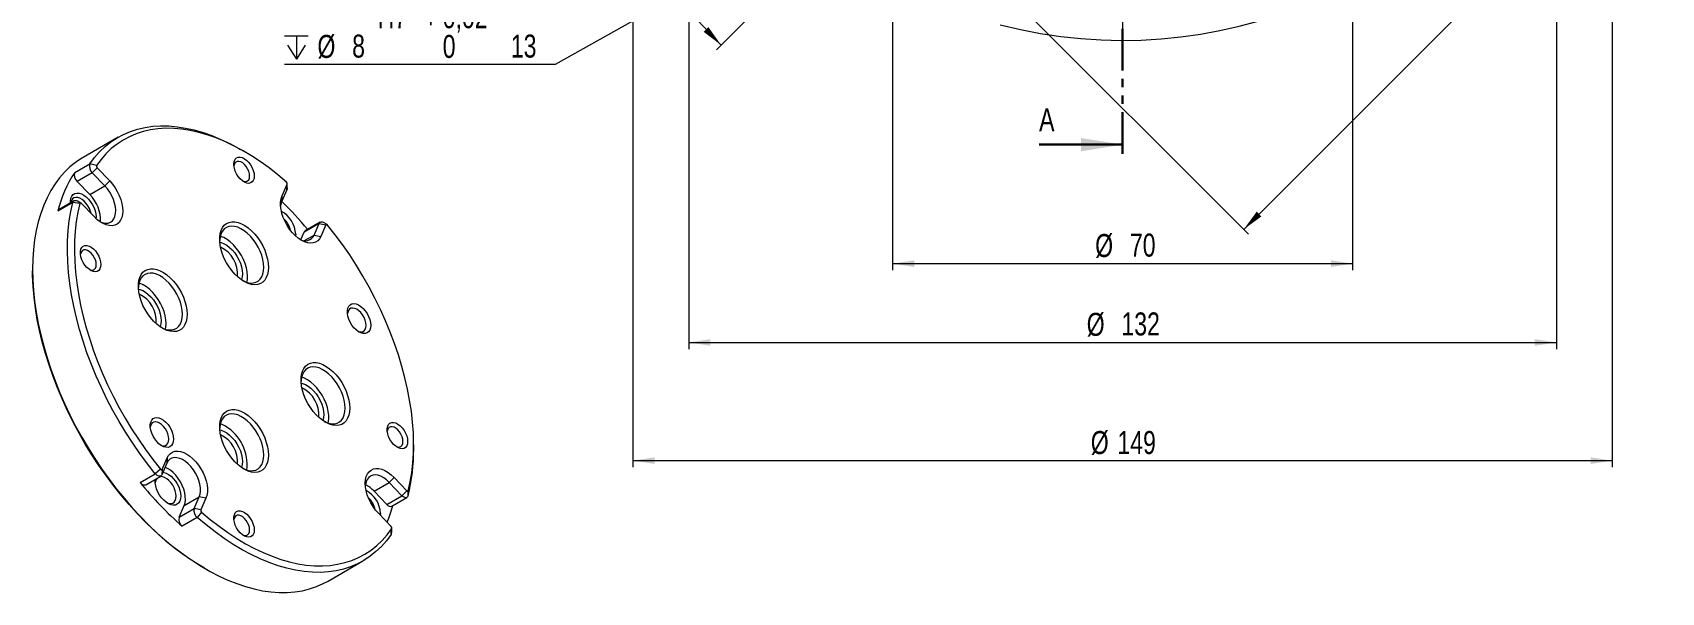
# Model space of a CAD drawing. Header units: millimetres. Extents: x 25 to 415, y 5 to 278.
# Drawn here: x 25.3 to 273.1, y 23 to 108.3 of the extents above; entities that cross this region are included whole.
import ezdxf

# ---------------------------------------------------------------- set-up
doc = ezdxf.new("R2010")
doc.units = ezdxf.units.MM
doc.linetypes.add('PHANTOM', pattern=[12.7, 6.35, -1.27, 1.27, -1.27, 1.27, -1.27])
doc.styles.add('SLDTEXTSTYLE0', font='TXT', dxfattribs={"width": 0.75})
doc.dimstyles.new('SLDDIMSTYLE0', dxfattribs={"dimtxt": 3.5, "dimasz": 3.302, "dimexe": 0, "dimexo": 0.0625, "dimgap": 0.875, "dimtad": 1, "dimrnd": 1e-09, "dimzin": 12, "dimdsep": 46, "dimtxsty": 'SLDTEXTSTYLE0', "dimsah": 1, "dimcen": 0.09, "dimadec": 0, "dimazin": 3, "dimtfac": 1, "dimtofl": 0, "dimtmove": 0, "dimatfit": 3, "dimfxl": 1, "dimfrac": 2, "dimtolj": 1, "dimtzin": 12, "dimarcsym": 0})
doc.dimstyles.new('SLDDIMSTYLE1', dxfattribs={"dimtxt": 3.5, "dimasz": 3.302, "dimexe": 0, "dimexo": 0.0625, "dimgap": 0.875, "dimtad": 1, "dimdec": 4, "dimzin": 12, "dimdsep": 46, "dimtxsty": 'SLDTEXTSTYLE0', "dimsah": 1, "dimcen": 0.09, "dimazin": 3, "dimtfac": 1, "dimtofl": 0, "dimtmove": 0, "dimatfit": 3, "dimfxl": 1, "dimfrac": 2, "dimtolj": 1, "dimtzin": 12, "dimarcsym": 0})
doc.dimstyles.new('SLDDIMSTYLE3', dxfattribs={"dimtxt": 3.5, "dimasz": 3.302, "dimexe": 0, "dimexo": 0.0625, "dimgap": 0.875, "dimtad": 1, "dimrnd": 1e-09, "dimzin": 12, "dimdsep": 46, "dimtxsty": 'SLDTEXTSTYLE0', "dimsah": 1, "dimcen": 0.09, "dimadec": 0, "dimazin": 3, "dimtol": 1, "dimtp": 0.02, "dimtm": 0.02, "dimtfac": 1, "dimtofl": 0, "dimtmove": 0, "dimatfit": 3, "dimfxl": 1, "dimfrac": 2, "dimtolj": 1, "dimarcsym": 0})
doc.dimstyles.new('SLDDIMSTYLE5', dxfattribs={"dimtxt": 3.5, "dimasz": 3.302, "dimexe": 0, "dimexo": 0.0625, "dimgap": 0.875, "dimtad": 0, "dimtih": 1, "dimtoh": 1, "dimrnd": 1e-09, "dimzin": 12, "dimdsep": 46, "dimtxsty": 'SLDTEXTSTYLE0', "dimsah": 1, "dimcen": 0, "dimadec": 0, "dimazin": 3, "dimtol": 1, "dimtp": 0.015, "dimtfac": 1, "dimtmove": 0, "dimatfit": 3, "dimfxl": 1, "dimfrac": 2, "dimtolj": 1, "dimarcsym": 0})

# ---------------------------------------------------------------- blocks, each defined once
blk = doc.blocks.new('_D')
at = {"color": 7, "linetype": 'Continuous', "lineweight": 0}
for p, q in [((265.62, 155.88), (265.62, 42.1)), ((116.62, 152.25), (116.62, 42.1)), ((116.62, 43.1), (265.62, 43.1))]:
    blk.add_line(p, q, dxfattribs=at)
for points in [[(116.62, 43.1), (119.92, 42.59), (119.92, 43.61)], [(265.62, 43.1), (262.32, 43.61), (262.32, 42.59)]]:
    blk.add_solid(points, dxfattribs=at)
at = {"color": 7, "linetype": 'Continuous', "lineweight": 0, "char_height": 3.5, "attachment_point": 1, "style": 'SLDTEXTSTYLE0'}
for s, insert in [('Ø', (186.28, 47.61)), ('149', (190.33, 47.61))]:
    blk.add_mtext(s, dxfattribs=dict(at, insert=insert))
blk = doc.blocks.new('_D_1')
at = {"color": 7, "linetype": 'Continuous', "lineweight": 0}
for p, q in [((191.12, 259.6), (191.12, 266.89)), ((216.22, 243.72), (223.07, 260.68))]:
    blk.add_line(p, q, dxfattribs=at)
blk.add_arc((191.12, 181.6), 84.29, 68, 90, dxfattribs=at)
for points in [[(191.12, 265.89), (194.41, 265.32), (194.43, 266.33)], [(222.69, 259.75), (219.79, 261.4), (219.43, 260.45)]]:
    blk.add_solid(points, dxfattribs=at)
at = {"color": 7, "linetype": 'Continuous', "lineweight": 0, "insert": (206.94, 269.05), "char_height": 3.5, "attachment_point": 1, "rotation": 347.4785, "style": 'SLDTEXTSTYLE0'}
blk.add_mtext('22°', dxfattribs=at)
blk = doc.blocks.new('_D_3')
at = {"color": 7, "linetype": 'Continuous', "lineweight": 0}
for p, q in [((125.12, 180.6), (125.12, 60.1)), ((257.12, 180.6), (257.12, 60.1)), ((125.12, 61.1), (257.12, 61.1))]:
    blk.add_line(p, q, dxfattribs=at)
for points in [[(125.12, 61.1), (128.42, 60.59), (128.42, 61.61)], [(257.12, 61.1), (253.82, 61.61), (253.82, 60.59)]]:
    blk.add_solid(points, dxfattribs=at)
at = {"color": 7, "linetype": 'Continuous', "lineweight": 0, "char_height": 3.5, "attachment_point": 1, "style": 'SLDTEXTSTYLE0'}
for s, insert in [('%%c', (185.66, 65.61)), ('132', (190.94, 65.67))]:
    blk.add_mtext(s, dxfattribs=dict(at, insert=insert))
blk = doc.blocks.new('_D_4')
at = {"color": 7, "linetype": 'Continuous', "lineweight": 0}
for p, q in [((156.12, 180.6), (156.12, 72.1)), ((226.12, 180.6), (226.12, 72.1)), ((156.12, 73.1), (226.12, 73.1))]:
    blk.add_line(p, q, dxfattribs=at)
for points in [[(156.12, 73.1), (159.42, 72.59), (159.42, 73.61)], [(226.12, 73.1), (222.82, 73.61), (222.82, 72.59)]]:
    blk.add_solid(points, dxfattribs=at)
at = {"color": 7, "linetype": 'Continuous', "lineweight": 0, "char_height": 3.5, "attachment_point": 1, "style": 'SLDTEXTSTYLE0'}
for s, insert in [('%%c', (186.95, 77.61)), ('70', (192.23, 77.67))]:
    blk.add_mtext(s, dxfattribs=dict(at, insert=insert))
blk = doc.blocks.new('_D_5')
at = {"color": 7, "linetype": 'Continuous', "lineweight": 0}
for p, q in [((241.32, 216.25), (295.11, 162.46)), ((209.55, 78.32), (294.4, 163.17)), ((156.47, 131.4), (210.26, 77.61))]:
    blk.add_line(p, q, dxfattribs=at)
for points in [[(294.4, 163.17), (291.71, 161.19), (292.43, 160.47)], [(209.55, 78.32), (212.24, 80.29), (211.53, 81.01)]]:
    blk.add_solid(points, dxfattribs=at)
at = {"color": 7, "linetype": 'Continuous', "lineweight": 0, "char_height": 3.5, "attachment_point": 1, "rotation": 45, "style": 'SLDTEXTSTYLE0'}
for s, insert in [('±0,02', (243.93, 119.08)), ('120', (237.52, 112.67))]:
    blk.add_mtext(s, dxfattribs=dict(at, insert=insert))
blk = doc.blocks.new('_D_6')
at = {"color": 7, "linetype": 'Continuous', "lineweight": 0}
for p, q in [((113.12, 181.6), (97.89, 181.6)), ((155.06, 131.4), (129.34, 105.68))]:
    blk.add_line(p, q, dxfattribs=at)
blk.add_arc((205.26, 181.6), 106.37, 180, 225, dxfattribs=at)
for points in [[(98.89, 181.6), (98.43, 178.29), (99.45, 178.31)], [(130.04, 106.38), (128.11, 109.11), (127.38, 108.4)]]:
    blk.add_solid(points, dxfattribs=at)
at = {"color": 7, "linetype": 'Continuous', "lineweight": 0, "insert": (109.49, 146.74), "char_height": 3.5, "attachment_point": 1, "rotation": 291.979, "style": 'SLDTEXTSTYLE0'}
blk.add_mtext('45°', dxfattribs=at)
blk = doc.blocks.new('_D_7')
at = {"color": 7, "linetype": 'Continuous', "lineweight": 0}
for p, q in [((191.12, 274.98), (191.12, 277.89)), ((241.32, 217.66), (269.21, 245.54))]:
    blk.add_line(p, q, dxfattribs=at)
blk.add_arc((191.12, 167.46), 109.43, 45, 90, dxfattribs=at)
for points in [[(191.12, 276.89), (194.41, 276.33), (194.43, 277.35)], [(268.5, 244.84), (266.48, 247.5), (265.77, 246.77)]]:
    blk.add_solid(points, dxfattribs=at)
at = {"color": 7, "linetype": 'Continuous', "lineweight": 0, "insert": (237.28, 271.69), "char_height": 3.5, "attachment_point": 1, "rotation": 334.3441, "style": 'SLDTEXTSTYLE0'}
blk.add_mtext('45°', dxfattribs=at)
blk = doc.blocks.new('SW_SYMBOL_HOLE_DEPTH')
at = {"color": 0, "linetype": 'Continuous', "lineweight": 0}
for p, q in [((0, 875), (800, 875)), ((100, 555), (400, 75)), ((400, 875), (400, 75)), ((700, 555), (400, 75))]:
    blk.add_line(p, q, dxfattribs=at)
blk = doc.blocks.new('_D_10')
at = {"color": 7, "linetype": 'Continuous', "lineweight": 0}
for p, q in [((159.25, 134.06), (164.78, 137.18)), ((159.25, 134.06), (152.28, 130.14)), ((152.28, 130.14), (104.78, 103.42)), ((104.78, 103.42), (63.62, 103.42))]:
    blk.add_line(p, q, dxfattribs=at)
for points in [[(159.25, 134.06), (162.38, 135.24), (161.88, 136.13)], [(152.28, 130.14), (149.15, 128.96), (149.65, 128.08)]]:
    blk.add_solid(points, dxfattribs=at)
at = {"color": 7, "linetype": 'Continuous', "lineweight": 0, "xscale": 0.0044707031, "yscale": 0.0044707031, "zscale": 0.0044707031}
blk.add_blockref('SW_SYMBOL_HOLE_DEPTH', (63.62, 103.9), dxfattribs=at)
at = {"color": 7, "linetype": 'Continuous', "lineweight": 0, "char_height": 3.5, "attachment_point": 1, "style": 'SLDTEXTSTYLE0'}
for s, insert in [('H7', (77.78, 112.45)), ('+', (84.85, 112.45)), ('0,02', (87.68, 112.45)), ('%%c', (68.62, 107.93)), ('8', (73.9, 107.98)), ('0', (87.68, 107.93)), ('13', (98.04, 107.98))]:
    blk.add_mtext(s, dxfattribs=dict(at, insert=insert))
blk = doc.blocks.new('SW_CENTERMARKSYMBOL_0')
at = {"color": 0, "linetype": 'Continuous', "lineweight": 0}
for p, q in [((0, 5), (0, 77)), ((0, 0), (0, 2.5)), ((-5, 0), (-77, 0)), ((0, 0), (-2.5, 0)), ((0, 0), (0, -2.5)), ((0, 0), (2.5, 0)), ((5, 0), (77, 0)), ((0, -5), (0, -77))]:
    blk.add_line(p, q, dxfattribs=at)

msp = doc.modelspace()

# ---------------------------------------------------------------- linework, layer by layer
at = {"color": 7, "linetype": 'PHANTOM', "lineweight": 30}
msp.add_line((191.11882, 273.98035), (191.11882, 89.22035), dxfattribs=at)
at = {"color": 7, "linetype": 'Continuous', "lineweight": 15}
for p, q in [((38.29764, 92.34653), (32.99434, 89.285)), ((57.45565, 90.19368), (56.9254, 90.49989)), ((31.70475, 86.98119), (34.00284, 88.30785)), ((34.35321, 86.94606), (32.05512, 85.61939)), ((34.99462, 88.04578), (34.00284, 88.30785)), ((35.08221, 87.70534), (34.35321, 86.94606)), ((36.27906, 84.93578), (34.35321, 86.94606)), ((35.08221, 87.70534), (37.00805, 85.69506)), ((33.98096, 83.60912), (32.05512, 85.61939)), ((33.98096, 83.60912), (36.27906, 84.93578)), ((37.00805, 85.69506), (36.27906, 84.93578)), ((63.98191, 84.36481), (63.20382, 82.5901)), ((63.24244, 83.40952), (64.02053, 85.18423)), ((63.98191, 84.36481), (64.02053, 85.18423)), ((64.0334, 84.64097), (64.0334, 85.25327)), ((31.417, 82.40993), (29.1189, 81.08326)), ((31.60172, 82.67668), (29.30362, 81.35002)), ((32.46084, 82.26661), (31.417, 82.40993)), ((32.63203, 82.3209), (32.10179, 82.62711)), ((34.62407, 80.25755), (32.69823, 82.26783)), ((63.20382, 82.5901), (63.24244, 83.40952)), ((34.93218, 80.22093), (34.91912, 79.96867)), ((69.05471, 79.41378), (66.75661, 78.08712)), ((70.08503, 79.05801), (69.55478, 79.36421)), ((65.30884, 77.57452), (65.29578, 77.32226)), ((66.09559, 76.75277), (66.60095, 77.90543)), ((68.89905, 79.2321), (66.60095, 77.90543)), ((68.12096, 77.45739), (68.89905, 79.2321)), ((68.12096, 77.45739), (69.143, 77.25027)), ((68.89905, 79.2321), (69.92109, 79.02498)), ((69.92109, 79.02498), (69.143, 77.25027)), ((25.2781, 72.23028), (25.2781, 72.02618)), ((83.26085, 44.88061), (83.26085, 45.49292)), ((45.72129, 42.71504), (44.9432, 40.94033)), ((44.98182, 41.75976), (45.75991, 43.53447)), ((45.75991, 43.53447), (45.72129, 42.71504)), ((41.64097, 39.78875), (43.93907, 41.11541)), ((42.48944, 39.43198), (44.78754, 40.75865)), ((44.73078, 41.80353), (43.93907, 41.11541)), ((44.98182, 41.75976), (44.9432, 40.94033)), ((77.25175, 38.44124), (79.54984, 39.7679)), ((79.54984, 39.7679), (80.27884, 40.52718)), ((81.47569, 37.75763), (79.54984, 39.7679)), ((80.27884, 40.52718), (82.20468, 38.51691)), ((48.34033, 36.25567), (50.63842, 37.58233)), ((49.86033, 35.80762), (50.63842, 37.58233)), ((51.66047, 37.37521), (50.63842, 37.58233)), ((51.66047, 37.37521), (50.88238, 35.6005)), ((79.17759, 36.43096), (77.25175, 38.44124)), ((79.17759, 36.43096), (81.47569, 37.75763)), ((79.94243, 36.16908), (82.24053, 37.49575)), ((81.47569, 37.75763), (82.20468, 38.51691)), ((82.42525, 37.7625), (82.44207, 38.51813)), ((47.56224, 34.48096), (48.34033, 36.25567)), ((47.56224, 34.48096), (49.86033, 35.80762)), ((50.88238, 35.6005), (49.86033, 35.80762)), ((51.00211, 35.25725), (50.33926, 34.43462)), ((79.8207, 33.0794), (77.89486, 35.08967)), ((78.20296, 35.05305), (78.188, 34.78368)), ((50.33926, 34.43462), (48.04116, 33.10796)), ((79.8394, 31.86458), (79.90829, 32.73895)), ((79.93125, 32.214), (79.93125, 32.82631)), ((70.24131, 24.76436), (75.54461, 27.82589)), ((51.43679, 26.71308), (51.61354, 26.61101))]:
    msp.add_line(p, q, dxfattribs=at)
at = {"color": 7, "linetype": 'Continuous', "lineweight": 30}
msp.add_line((178.41882, 91.22035), (191.11882, 91.22035), dxfattribs=at)
at = {"color": 8, "linetype": 'Continuous', "lineweight": 15}
msp.add_line((66.65532, 76.61129), (68.12096, 77.45739), dxfattribs=at)
at = {"color": 7, "linetype": 'Continuous', "lineweight": 15, "flags": 128}
for points in [[(34.00284, 88.30785), (34.7131, 89.26131), (35.48413, 90.13493), (36.31383, 90.92632), (37.19992, 91.63331), (38.13998, 92.25397), (39.13144, 92.78659), (40.17158, 93.22973), (41.25756, 93.58216), (42.38641, 93.84293), (43.55503, 94.01132), (44.76023, 94.08686), (45.99871, 94.06936), (47.26708, 93.95886), (48.56187, 93.75567), (49.87954, 93.46033), (51.21647, 93.07366), (52.56902, 92.59671), (53.93348, 92.03079), (55.30611, 91.37746), (56.68317, 90.63849), (56.9254, 90.49989)], [(63.9008, 85.52748), (62.58509, 86.637), (61.25533, 87.6747), (59.91516, 88.63774), (58.56825, 89.52348), (57.21829, 90.32949), (55.86896, 91.05359), (54.52396, 91.69377), (53.18698, 92.24829), (51.86166, 92.71563), (50.55164, 93.09452), (49.26051, 93.38391), (47.99179, 93.58302), (46.74895, 93.69129), (45.53541, 93.70844), (44.35447, 93.63441), (43.20938, 93.46942), (42.10327, 93.2139), (41.03915, 92.86856), (40.01995, 92.43435), (39.04846, 91.91245), (38.12732, 91.30429), (37.25907, 90.61153), (36.44608, 89.83608), (35.69057, 88.98005), (34.99462, 88.04578)], [(32.99434, 89.285), (32.75457, 89.14298), (31.83321, 88.52538), (30.96432, 87.82424), (30.1502, 87.04144), (29.393, 86.17903), (28.69475, 85.23931), (28.05728, 84.22477), (27.48229, 83.1381), (26.9713, 81.98218), (26.52567, 80.76008), (26.14658, 79.47504), (25.83503, 78.13046), (25.59186, 76.72991), (25.4177, 75.27711), (25.31302, 73.77591), (25.2781, 72.23028), (25.31302, 70.64434), (25.4177, 69.02227), (25.59186, 67.3684), (25.83503, 65.68709), (26.14658, 63.98281), (26.52567, 62.26008), (26.9713, 60.52346), (27.48229, 58.77757), (28.05728, 57.02703), (28.69475, 55.27648), (29.393, 53.53057), (30.1502, 51.79392), (30.96432, 50.07115), (31.83321, 48.36681), (32.75457, 46.68544), (33.72595, 45.03148), (34.74477, 43.40932), (35.80834, 41.82328), (36.91384, 40.27754), (38.05832, 38.77621), (39.23876, 37.32328), (40.45203, 35.92259), (41.69491, 34.57785), (42.96411, 33.29265), (44.25625, 32.07037), (45.56791, 30.91427), (46.89562, 29.82741), (48.23585, 28.81268), (49.58504, 27.87275), (50.93963, 27.01013), (52.29602, 26.22711), (53.6506, 25.52575), (54.9998, 24.90793), (56.34003, 24.37527), (57.66774, 23.92919), (58.9794, 23.57088), (60.27154, 23.30128), (61.54073, 23.12111), (62.78361, 23.03084), (63.99688, 23.03072), (65.17733, 23.12074), (66.32181, 23.30068), (67.4273, 23.57004), (68.49087, 23.92812), (69.5097, 24.37396), (70.24131, 24.76436)], [(59.00709, 86.44017), (58.97072, 86.07499), (58.86331, 85.76888), (58.68988, 85.53615), (58.45855, 85.38769), (58.18013, 85.33043), (57.86763, 85.36705), (57.53567, 85.49584), (57.19978, 85.71078), (56.87565, 86.00181), (56.57845, 86.35534), (56.32207, 86.75482), (56.1185, 87.18158), (55.97725, 87.61566), (55.90494, 88.03677), (55.90494, 88.42522), (55.97725, 88.76284), (56.1185, 89.03385), (56.32207, 89.22557), (56.57845, 89.32904), (56.87565, 89.33942), (57.19978, 89.25623), (57.53567, 89.08335), (57.86763, 88.82887), (58.18013, 88.50469), (58.45855, 88.12597), (58.68988, 87.71041), (58.86331, 87.27745), (58.97072, 86.84733), (59.00709, 86.44017)], [(58.29998, 86.44017), (58.26505, 86.79253), (58.16229, 87.16474), (57.99767, 87.53518), (57.78076, 87.88231), (57.52416, 88.18595), (57.2428, 88.42846), (56.95301, 88.59576), (56.67164, 88.6781), (56.41504, 88.67072), (56.19813, 88.57403), (56.03351, 88.39366), (55.93075, 88.14009), (55.90724, 88.01237)], [(37.00805, 85.69506), (37.43445, 85.2057), (37.8247, 84.66654), (38.17009, 84.08962), (38.46288, 83.48783), (38.69655, 82.87461), (38.86588, 82.26367), (38.96707, 81.66865), (38.99788, 81.10283), (38.95761, 80.57887), (38.84717, 80.10846), (38.66901, 79.70212), (38.42713, 79.36891), (38.12692, 79.11629), (37.77508, 78.94989), (37.37949, 78.87344), (36.94897, 78.88864), (36.49314, 78.99515), (36.02219, 79.19059), (35.54664, 79.4706), (35.0771, 79.82892), (34.62407, 80.25755)], [(35.53832, 79.47623), (35.58227, 79.45614), (36.01194, 79.30597), (36.4218, 79.24755), (36.80066, 79.2825), (37.13821, 79.40986), (37.42522, 79.62615), (37.65387, 79.92547), (37.81793, 80.29966), (37.91291, 80.7385), (37.93623, 81.23004), (37.88726, 81.76087), (37.76732, 82.31649), (37.57969, 82.88176), (37.32948, 83.44126), (37.02353, 83.97973), (36.67018, 84.48247), (36.27906, 84.93578)], [(57.26303, 85.66382), (57.52416, 85.59012), (57.78076, 85.59751), (57.99767, 85.69419), (58.16229, 85.87456), (58.26505, 86.12813), (58.29998, 86.44017)], [(64.0334, 84.64097), (64.02307, 84.50783), (63.98191, 84.36481)], [(43.93907, 41.11541), (42.75832, 42.61722), (41.61633, 44.16684), (40.51623, 45.76002), (39.46102, 47.3924), (38.45359, 49.05953), (37.4967, 50.75683), (36.59296, 52.47966), (35.74486, 54.22331), (34.95471, 55.983), (34.22468, 57.75392), (33.55675, 59.53123), (32.95277, 61.31005), (32.41438, 63.08552), (31.94305, 64.85279), (31.54008, 66.60701), (31.20657, 68.34339), (30.94343, 70.05717), (30.75139, 71.74366), (30.63095, 73.39825), (30.58247, 75.01641), (30.60607, 76.59371), (30.70168, 78.12584), (30.86904, 79.6086), (31.1077, 81.03793), (31.417, 82.40993)], [(31.04539, 82.35552), (31.05189, 82.67442), (31.12186, 83.05321), (31.25925, 83.3702), (31.45912, 83.61395), (31.71423, 83.77564), (32.01536, 83.84942), (32.35164, 83.83263), (32.7109, 83.72588), (33.08016, 83.53302), (33.44608, 83.26103), (33.79543, 82.91973), (34.11558, 82.52146), (34.39497, 82.08062), (34.62349, 81.61313), (34.79288, 81.1359), (34.89704, 80.66618), (34.93218, 80.22093), (34.93218, 80.22093)], [(34.1701, 80.73142), (34.08752, 81.0476), (33.92122, 81.47623), (33.69866, 81.89014), (33.42957, 82.27123), (33.12572, 82.60287), (32.80038, 82.87054), (32.46778, 83.06255), (32.14244, 83.1705), (31.83858, 83.18969), (31.5695, 83.11928), (31.34694, 82.96233), (31.18064, 82.72571), (31.07786, 82.41976), (31.06824, 82.36871)], [(31.417, 82.40993), (31.46975, 82.54183), (31.55101, 82.64076), (31.6571, 82.70225), (31.78325, 82.72352), (31.92375, 82.70362), (32.07228, 82.64344), (32.10179, 82.62711)], [(32.46084, 82.26661), (32.15776, 80.92224), (31.92391, 79.52168), (31.75992, 78.06878), (31.66623, 76.5675), (31.64311, 75.02196), (31.69062, 73.43638), (31.80862, 71.8151), (31.9968, 70.16256), (32.25464, 68.48329), (32.58144, 66.78187), (32.9763, 65.06297), (33.43813, 63.33129), (33.96568, 61.59156), (34.55751, 59.84855), (35.21198, 58.10703), (35.92732, 56.37177), (36.70156, 54.64751), (37.53259, 52.93896), (38.41812, 51.25082), (39.35575, 49.58769), (40.34289, 47.95414), (41.37686, 46.35462), (42.45481, 44.79351), (43.57381, 43.2751), (44.73078, 41.80353)], [(32.69823, 82.26783), (32.66212, 82.30055), (32.62466, 82.32499), (32.58752, 82.34003), (32.5524, 82.34501), (32.52086, 82.33969), (32.49434, 82.32432), (32.47403, 82.29959), (32.46084, 82.26661)], [(69.143, 77.25027), (68.93239, 76.87946), (68.66058, 76.58572), (68.33365, 76.37562), (67.95888, 76.25386), (67.54467, 76.22315), (67.10025, 76.28417), (66.63557, 76.43557), (66.16099, 76.67396), (65.68711, 76.99402), (65.22454, 77.3886), (64.78359, 77.84888), (64.37412, 78.36459), (64.00527, 78.92419), (63.68529, 79.5152), (63.42131, 80.1244), (63.21925, 80.7382), (63.08361, 81.34288), (63.01742, 81.92492), (63.02217, 82.47134), (63.09773, 82.96992), (63.24244, 83.40952)], [(63.20382, 82.5901), (63.07386, 82.18219), (63.02284, 81.8397)], [(61.16376, 72.53876), (61.12764, 71.963), (61.01996, 71.44017), (60.84282, 70.98042), (60.59967, 70.59273), (60.29525, 70.28462), (59.93547, 70.06209), (59.52735, 69.92949), (59.07882, 69.88939), (58.59862, 69.94256), (58.09609, 70.08798), (57.58101, 70.32281), (57.06341, 70.64249), (56.55336, 71.04079), (56.0608, 71.50995), (55.5953, 72.04086), (55.16593, 72.62316), (54.78104, 73.24554), (54.44813, 73.89587), (54.17368, 74.5615), (53.96302, 75.22947), (53.82027, 75.88679), (53.74819, 76.52065), (53.74819, 77.11872), (53.82027, 77.66936), (53.96302, 78.16185), (54.17368, 78.5866), (54.44813, 78.93535), (54.78104, 79.20132), (55.16593, 79.37931), (55.5953, 79.46588), (56.0608, 79.45933), (56.55336, 79.35979), (57.06341, 79.1692), (57.58101, 78.89127), (58.09609, 78.5314), (58.59862, 78.09661), (59.07882, 77.59536), (59.52735, 77.03739), (59.93547, 76.43358), (60.29525, 75.79567), (60.59967, 75.13608), (60.84282, 74.46765), (61.01996, 73.80339), (61.12764, 73.15623), (61.16376, 72.53876)], [(68.89905, 79.2321), (68.96977, 79.34425), (69.06687, 79.42047), (69.18598, 79.45733), (69.32171, 79.45317), (69.46795, 79.40817), (69.55478, 79.36421)], [(60.45666, 72.53876), (60.42086, 73.12415), (60.31425, 73.73838), (60.13908, 74.36838), (59.8991, 75.0007), (59.59941, 75.62188), (59.24641, 76.21867), (58.84761, 76.77836), (58.41153, 77.28902), (57.94744, 77.73975), (57.46525, 78.12096), (56.97523, 78.42453), (56.48783, 78.64397), (56.01342, 78.77462), (55.56213, 78.81368), (55.14358, 78.76034), (54.76667, 78.61571), (54.43946, 78.3829), (54.1689, 78.06685), (53.96077, 77.6743), (53.8195, 77.21363), (53.7481, 76.69464), (53.74357, 76.61314)], [(57.88752, 70.25203), (57.96163, 70.69747), (57.97954, 71.25299), (57.92591, 71.84679), (57.80189, 72.46621), (57.61011, 73.09805), (57.35467, 73.72885), (57.04101, 74.34516), (56.67581, 74.93384), (56.26686, 75.48235), (55.82288, 75.979), (55.35332, 76.4132), (54.8682, 76.7757), (54.37785, 77.05877), (53.89273, 77.25638), (53.83341, 77.27472)], [(66.60095, 77.90543), (66.67167, 78.01758), (66.75661, 78.08712)], [(70.17212, 78.98121), (70.13768, 79.01833), (70.10086, 79.04804), (70.06332, 79.069), (70.02676, 79.08025), (69.99282, 79.08129), (69.96305, 79.07207), (69.93877, 79.05301), (69.92109, 79.02498)], [(82.44207, 38.51813), (82.74514, 39.8625), (82.979, 41.26305), (83.14299, 42.71596), (83.23668, 44.21723), (83.2598, 45.76278), (83.21229, 47.34836), (83.09429, 48.96963), (82.9061, 50.62217), (82.64826, 52.30145), (82.32147, 54.00286), (81.92661, 55.72176), (81.46478, 57.45345), (80.93723, 59.19317), (80.3454, 60.93618), (79.69093, 62.6777), (78.97559, 64.41297), (78.20135, 66.13723), (77.37032, 67.84577), (76.48479, 69.53391), (75.54716, 71.19704), (74.56002, 72.8306), (73.52605, 74.43012), (72.44809, 75.99122), (71.3291, 77.50964), (70.17212, 78.98121)], [(35.67256, 72.96505), (35.6362, 72.59988), (35.52879, 72.29377), (35.35536, 72.06104), (35.12403, 71.91258), (34.8456, 71.85532), (34.53311, 71.89194), (34.20115, 72.02073), (33.86526, 72.23566), (33.54113, 72.5267), (33.24393, 72.88022), (32.98755, 73.2797), (32.78397, 73.70647), (32.64273, 74.14055), (32.57041, 74.56166), (32.57041, 74.95011), (32.64273, 75.28773), (32.78397, 75.55874), (32.98755, 75.75046), (33.24393, 75.85393), (33.54113, 75.86431), (33.86526, 75.78111), (34.20115, 75.60824), (34.53311, 75.35376), (34.8456, 75.02958), (35.12403, 74.65086), (35.35536, 74.2353), (35.52879, 73.80234), (35.6362, 73.37222), (35.67256, 72.96505)], [(34.96546, 72.96505), (34.93053, 73.31742), (34.82777, 73.68963), (34.66315, 74.06007), (34.44624, 74.40719), (34.18964, 74.71084), (33.90827, 74.95335), (33.61848, 75.12064), (33.33711, 75.20299), (33.08052, 75.19561), (32.86361, 75.09892), (32.69899, 74.91855), (32.59623, 74.66498), (32.57272, 74.53726)], [(53.76027, 76.356), (53.98944, 76.30395), (54.40989, 76.14225), (54.83616, 75.89617), (55.25661, 75.57243), (55.65978, 75.17986), (56.03467, 74.72916), (56.37105, 74.23264), (56.65975, 73.70382), (56.8929, 73.15715), (57.06412, 72.60753), (57.16877, 72.06994), (57.20397, 71.55907), (57.16877, 71.08884), (57.06412, 70.67207), (57.05535, 70.64813)], [(51.43679, 26.71308), (50.42238, 27.3216), (49.06682, 28.20589), (47.71767, 29.1676), (46.37855, 30.20413), (45.05309, 31.31269), (43.74484, 32.49028), (42.45734, 33.73375), (41.19406, 35.03973), (39.9584, 36.4047), (38.7537, 37.82498), (37.5832, 39.29674), (36.45005, 40.81603), (35.35733, 42.37873), (34.30796, 43.98064), (33.30478, 45.61744), (32.35049, 47.28472), (31.44766, 48.97798), (30.59874, 50.69265), (29.806, 52.42413), (29.07158, 54.16772), (28.39747, 55.91875), (27.78548, 57.67248), (27.23726, 59.42419), (26.7543, 61.16916), (26.33788, 62.90268), (25.98913, 64.62007), (25.709, 66.31672), (25.49824, 67.98804), (25.35742, 69.62953), (25.28691, 71.23677), (25.2781, 72.02618)], [(33.92851, 72.18871), (34.18964, 72.11501), (34.44624, 72.12239), (34.66315, 72.21908), (34.82777, 72.39945), (34.93053, 72.65302), (34.96546, 72.96505)], [(48.7894, 65.39287), (48.75327, 64.81711), (48.64559, 64.29427), (48.46845, 63.83453), (48.2253, 63.44683), (47.92088, 63.13872), (47.56111, 62.9162), (47.15298, 62.7836), (46.70446, 62.74349), (46.22425, 62.79667), (45.72172, 62.94209), (45.20664, 63.17692), (44.68904, 63.49659), (44.179, 63.89489), (43.68643, 64.36406), (43.22093, 64.89496), (42.79156, 65.47727), (42.40667, 66.09965), (42.07376, 66.74998), (41.79931, 67.41561), (41.58865, 68.08358), (41.4459, 68.74089), (41.37382, 69.37475), (41.37382, 69.97282), (41.4459, 70.52346), (41.58865, 71.01595), (41.79931, 71.44071), (42.07376, 71.78946), (42.40667, 72.05542), (42.79156, 72.23342), (43.22093, 72.31999), (43.68643, 72.31344), (44.179, 72.2139), (44.68904, 72.02331), (45.20664, 71.74537), (45.72172, 71.38551), (46.22425, 70.95072), (46.70446, 70.44946), (47.15298, 69.8915), (47.56111, 69.28769), (47.92088, 68.64978), (48.2253, 67.99019), (48.46845, 67.32176), (48.64559, 66.6575), (48.75327, 66.01034), (48.7894, 65.39287)], [(57.26968, 70.50507), (57.46525, 70.41036), (57.94744, 70.23485), (58.41153, 70.14976), (58.84761, 70.15692), (59.24641, 70.25617), (59.59941, 70.4454), (59.8991, 70.72056), (60.13908, 71.07581), (60.31425, 71.50356), (60.42086, 71.9947), (60.45666, 72.53876)], [(48.08229, 65.39287), (48.0465, 65.97825), (47.93988, 66.59249), (47.76471, 67.22248), (47.52473, 67.85481), (47.22504, 68.47599), (46.87204, 69.07278), (46.47324, 69.63247), (46.03716, 70.14312), (45.57307, 70.59386), (45.09088, 70.97507), (44.60086, 71.27863), (44.11346, 71.49808), (43.63905, 71.62872), (43.18777, 71.66779), (42.76921, 71.61444), (42.39231, 71.46982), (42.06509, 71.237), (41.79453, 70.92095), (41.5864, 70.52841), (41.44513, 70.06774), (41.37373, 69.54875), (41.3692, 69.46724)], [(45.60742, 63.96415), (45.57162, 64.54954), (45.46501, 65.16378), (45.28984, 65.79377), (45.04985, 66.4261), (44.75017, 67.04727), (44.39716, 67.64407), (43.99837, 68.20375), (43.56228, 68.71441), (43.0982, 69.16514), (42.61601, 69.54636), (42.12599, 69.84992), (41.63858, 70.06936), (41.45904, 70.12882)], [(41.3859, 69.21011), (41.61507, 69.15806), (42.03553, 68.99636), (42.46179, 68.75028), (42.88224, 68.42654), (43.28541, 68.03396), (43.6603, 67.58327), (43.99668, 67.08674), (44.28538, 66.55793), (44.51853, 66.01126), (44.68976, 65.46163), (44.7944, 64.92405), (44.8296, 64.41318), (44.7944, 63.94294), (44.68976, 63.52618), (44.68099, 63.50223)], [(76.71922, 63.70386), (76.68303, 63.31383), (76.57596, 62.98155), (76.40237, 62.72061), (76.16939, 62.54172), (75.88654, 62.45218), (75.56541, 62.45566), (75.21914, 62.55203), (74.86192, 62.73733), (74.50836, 63.00398), (74.17294, 63.34106), (73.86939, 63.73478), (73.61015, 64.16901), (73.40581, 64.62598), (73.26476, 65.08697), (73.19276, 65.53312), (73.19276, 65.94617), (73.26476, 66.30919), (73.40581, 66.60732), (73.61015, 66.82837), (73.86939, 66.96328), (74.17294, 67.00653), (74.50836, 66.95635), (74.86192, 66.81479), (75.21914, 66.58765), (75.56541, 66.28422), (75.88654, 65.91694), (76.16939, 65.50083), (76.40237, 65.05293), (76.57596, 64.59158), (76.68303, 64.13567), (76.71922, 63.70386)], [(44.89531, 63.35918), (45.09088, 63.26447), (45.57307, 63.08895), (46.03716, 63.00387), (46.47324, 63.01103), (46.87204, 63.11028), (47.22504, 63.2995), (47.52473, 63.57467), (47.76471, 63.92992), (47.93988, 64.35767), (48.0465, 64.84881), (48.08229, 65.39287)], [(76.01211, 63.70386), (75.97666, 64.08772), (75.87206, 64.49328), (75.70358, 64.90019), (75.47965, 65.28804), (75.2115, 65.6374), (74.91259, 65.93074), (74.5979, 66.15335), (74.28321, 66.29407), (73.9843, 66.34585), (73.71615, 66.30609), (73.49222, 66.17677), (73.32374, 65.96439), (73.21914, 65.6796), (73.19357, 65.52367)], [(45.51315, 63.10613), (45.57162, 63.42009), (45.60742, 63.96415)], [(74.76454, 62.80237), (74.91259, 62.74646), (75.2115, 62.69469), (75.47965, 62.73445), (75.70358, 62.86377), (75.87206, 63.07614), (75.97666, 63.36093), (76.01211, 63.70386)], [(72.83103, 51.10572), (72.79523, 51.69111), (72.68862, 52.30535), (72.51345, 52.93534), (72.27347, 53.56767), (71.97378, 54.18885), (71.62078, 54.78564), (71.22198, 55.34533), (70.78589, 55.85598), (70.32181, 56.30672), (69.83962, 56.68793), (69.3496, 56.99149), (68.8622, 57.21093), (68.38779, 57.34158), (67.9365, 57.38065), (67.51795, 57.3273), (67.14104, 57.18268), (66.81382, 56.94986), (66.54327, 56.63381), (66.33514, 56.24127), (66.19387, 55.78059), (66.12247, 55.26161), (66.11794, 55.1801)], [(73.53813, 51.10572), (73.50201, 50.52997), (73.39432, 50.00713), (73.21719, 49.54739), (72.97404, 49.15969), (72.66962, 48.85158), (72.30984, 48.62906), (71.90172, 48.49646), (71.45319, 48.45635), (70.97299, 48.50952), (70.47046, 48.65494), (69.95538, 48.88978), (69.43778, 49.20945), (68.92773, 49.60775), (68.43517, 50.07692), (67.96967, 50.60782), (67.5403, 51.19013), (67.15541, 51.8125), (66.8225, 52.46284), (66.54805, 53.12847), (66.33739, 53.79644), (66.19463, 54.45375), (66.12255, 55.08761), (66.12255, 55.68568), (66.19463, 56.23632), (66.33739, 56.72881), (66.54805, 57.15357), (66.8225, 57.50232), (67.15541, 57.76828), (67.5403, 57.94628), (67.96967, 58.03284), (68.43517, 58.02629), (68.92773, 57.92675), (69.43778, 57.73616), (69.95538, 57.45823), (70.47046, 57.09837), (70.97299, 56.66358), (71.45319, 56.16232), (71.90172, 55.60436), (72.30984, 55.00054), (72.66962, 54.36264), (72.97404, 53.70305), (73.21719, 53.03462), (73.39432, 52.37036), (73.50201, 51.72319), (73.53813, 51.10572)], [(66.13464, 54.92296), (66.36381, 54.87092), (66.78426, 54.70921), (67.21053, 54.46314), (67.63098, 54.1394), (68.03415, 53.74682), (68.40904, 53.29613), (68.74542, 52.7996), (69.03412, 52.27079), (69.26726, 51.72411), (69.43849, 51.17449), (69.54313, 50.63691), (69.57834, 50.12604), (69.54313, 49.6558), (69.43849, 49.23904), (69.42972, 49.21509)], [(70.26189, 48.81899), (70.2758, 48.88008), (70.34719, 49.39907), (70.34719, 49.9653), (70.2758, 50.56672), (70.13453, 51.1905), (69.9264, 51.82334), (69.65584, 52.45177), (69.32862, 53.06239), (68.95172, 53.64217), (68.53316, 54.17878), (68.08187, 54.66076), (67.60747, 55.07784), (67.12006, 55.42115), (66.63004, 55.68335), (66.20778, 55.84168)], [(46.71922, 46.3796), (46.68303, 45.98957), (46.57596, 45.65728), (46.40237, 45.39635), (46.16939, 45.21745), (45.88654, 45.12791), (45.56541, 45.1314), (45.21914, 45.22776), (44.86192, 45.41307), (44.50836, 45.67972), (44.17294, 46.0168), (43.86939, 46.41052), (43.61015, 46.84475), (43.40581, 47.30172), (43.26476, 47.76271), (43.19276, 48.20886), (43.19276, 48.6219), (43.26476, 48.98492), (43.40581, 49.28306), (43.61015, 49.50411), (43.86939, 49.63902), (44.17294, 49.68227), (44.50836, 49.63209), (44.86192, 49.49053), (45.21914, 49.26339), (45.56541, 48.95996), (45.88654, 48.59268), (46.16939, 48.17657), (46.40237, 47.72867), (46.57596, 47.26732), (46.68303, 46.81141), (46.71922, 46.3796)], [(60.45666, 43.95983), (60.42086, 44.54522), (60.31425, 45.15946), (60.13908, 45.78945), (59.8991, 46.42177), (59.59941, 47.04295), (59.24641, 47.63975), (58.84761, 48.19943), (58.41153, 48.71009), (57.94744, 49.16082), (57.46525, 49.54203), (56.97523, 49.8456), (56.48783, 50.06504), (56.01342, 50.19569), (55.56213, 50.23475), (55.14358, 50.18141), (54.76667, 50.03678), (54.43946, 49.80397), (54.1689, 49.48792), (53.96077, 49.09537), (53.8195, 48.6347), (53.7481, 48.11572), (53.74357, 48.03421)], [(61.16376, 43.95983), (61.12764, 43.38408), (61.01996, 42.86124), (60.84282, 42.4015), (60.59967, 42.0138), (60.29525, 41.70569), (59.93547, 41.48317), (59.52735, 41.35056), (59.07882, 41.31046), (58.59862, 41.36363), (58.09609, 41.50905), (57.58101, 41.74388), (57.06341, 42.06356), (56.55336, 42.46186), (56.0608, 42.93102), (55.5953, 43.46193), (55.16593, 44.04423), (54.78104, 44.66661), (54.44813, 45.31694), (54.17368, 45.98257), (53.96302, 46.65055), (53.82027, 47.30786), (53.74819, 47.94172), (53.74819, 48.53979), (53.82027, 49.09043), (53.96302, 49.58292), (54.17368, 50.00767), (54.44813, 50.35643), (54.78104, 50.62239), (55.16593, 50.80038), (55.5953, 50.88695), (56.0608, 50.8804), (56.55336, 50.78086), (57.06341, 50.59027), (57.58101, 50.31234), (58.09609, 49.95248), (58.59862, 49.51768), (59.07882, 49.01643), (59.52735, 48.45846), (59.93547, 47.85465), (60.29525, 47.21674), (60.59967, 46.55715), (60.84282, 45.88872), (61.01996, 45.22446), (61.12764, 44.5773), (61.16376, 43.95983)], [(69.64405, 49.07204), (69.83962, 48.97733), (70.32181, 48.80181), (70.78589, 48.71673), (71.22198, 48.72389), (71.62078, 48.82314), (71.97378, 49.01236), (72.27347, 49.28753), (72.51345, 49.64277), (72.68862, 50.07052), (72.79523, 50.56166), (72.83103, 51.10572)], [(46.01211, 46.3796), (45.97666, 46.76346), (45.87206, 47.16902), (45.70358, 47.57592), (45.47965, 47.96378), (45.2115, 48.31314), (44.91259, 48.60648), (44.5979, 48.82909), (44.28321, 48.96981), (43.9843, 49.02159), (43.71615, 48.98182), (43.49222, 48.85251), (43.32374, 48.64013), (43.21914, 48.35534), (43.19357, 48.1994)], [(53.76027, 47.77707), (53.98944, 47.72502), (54.40989, 47.56332), (54.83616, 47.31724), (55.25661, 46.9935), (55.65978, 46.60093), (56.03467, 46.15023), (56.37105, 45.65371), (56.65975, 45.12489), (56.8929, 44.57822), (57.06412, 44.0286), (57.16877, 43.49102), (57.20397, 42.98014), (57.16877, 42.50991), (57.06412, 42.09315), (57.05535, 42.0692)], [(54.62303, 48.34866), (54.13399, 48.58964), (53.83341, 48.69579)], [(82.34161, 46.02358), (82.30524, 45.65841), (82.19783, 45.3523), (82.02441, 45.11957), (81.79307, 44.97111), (81.51465, 44.91385), (81.20215, 44.95047), (80.8702, 45.07926), (80.5343, 45.2942), (80.21018, 45.58523), (79.91298, 45.93875), (79.65659, 46.33824), (79.45302, 46.765), (79.31178, 47.19908), (79.23946, 47.62019), (79.23946, 48.00864), (79.31178, 48.34626), (79.45302, 48.61727), (79.65659, 48.80899), (79.91298, 48.91246), (80.21018, 48.92284), (80.5343, 48.83965), (80.8702, 48.66677), (81.20215, 48.41229), (81.51465, 48.08811), (81.79307, 47.70939), (82.02441, 47.29383), (82.19783, 46.86087), (82.30524, 46.43075), (82.34161, 46.02358)], [(81.63451, 46.02358), (81.59958, 46.37595), (81.49681, 46.74816), (81.3322, 47.1186), (81.11528, 47.46572), (80.85869, 47.76937), (80.57732, 48.01188), (80.28753, 48.17918), (80.00616, 48.26152), (79.74956, 48.25414), (79.53265, 48.15745), (79.36803, 47.97708), (79.26527, 47.72351), (79.24177, 47.59579)], [(44.76454, 45.4781), (44.91259, 45.4222), (45.2115, 45.37043), (45.47965, 45.41019), (45.70358, 45.5395), (45.87206, 45.75188), (45.97666, 46.03667), (46.01211, 46.3796)], [(80.59755, 45.24724), (80.85869, 45.17354), (81.11528, 45.18092), (81.3322, 45.27761), (81.49681, 45.45798), (81.59958, 45.71155), (81.63451, 46.02358)], [(50.63842, 37.58233), (50.76839, 37.99024), (50.82775, 38.45703), (50.81487, 38.96996), (50.73013, 39.51505), (50.57581, 40.07742), (50.35615, 40.64173), (50.07711, 41.19259), (49.74633, 41.71498), (49.37282, 42.19465), (48.96676, 42.6185), (48.53924, 42.97499), (48.10192, 43.25438), (47.66673, 43.44906), (47.24553, 43.55371), (46.84982, 43.56548), (46.49038, 43.48405), (46.17703, 43.31164), (45.91832, 43.05295), (45.72129, 42.71504)], [(45.75991, 43.53447), (45.97052, 43.90528), (46.24232, 44.19901), (46.56926, 44.40911), (46.94402, 44.53088), (47.35824, 44.56159), (47.80265, 44.50056), (48.26734, 44.34916), (48.74192, 44.11077), (49.21579, 43.79071), (49.67837, 43.39613), (50.11932, 42.93585), (50.52879, 42.42015), (50.89764, 41.86054), (51.21762, 41.26953), (51.48159, 40.66033), (51.68366, 40.04653), (51.8193, 39.44186), (51.88548, 38.85981), (51.88074, 38.3134), (51.80517, 37.81482), (51.66047, 37.37521)], [(57.26968, 41.92614), (57.46525, 41.83143), (57.94744, 41.65592), (58.41153, 41.57083), (58.84761, 41.57799), (59.24641, 41.67724), (59.59941, 41.86647), (59.8991, 42.14164), (60.13908, 42.49688), (60.31425, 42.92463), (60.42086, 43.41577), (60.45666, 43.95983)], [(44.9432, 40.94033), (44.87248, 40.82818), (44.77537, 40.75196), (44.65627, 40.71509), (44.52054, 40.71926), (44.3743, 40.76426), (44.22415, 40.84807), (44.07686, 40.96691), (43.93907, 41.11541)], [(47.8263, 37.69946), (47.79116, 37.29479), (47.68701, 36.94531), (47.51761, 36.66366), (47.28909, 36.46002), (47.00971, 36.34175), (46.68955, 36.31313), (46.3402, 36.37518), (45.97429, 36.52567), (45.60502, 36.75915), (45.24576, 37.06719), (44.90949, 37.43865), (44.60835, 37.86012), (44.35325, 38.31635), (44.15338, 38.79085), (44.01598, 39.26649), (43.94602, 39.72605), (43.94602, 40.15295), (43.96108, 40.28154)], [(47.1192, 37.69946), (47.08443, 38.10151), (46.98165, 38.52613), (46.81534, 38.95476), (46.59279, 39.36867), (46.3237, 39.74977), (46.01985, 40.0814), (45.69451, 40.34907), (45.3619, 40.54108), (45.03656, 40.64904), (44.73271, 40.66823), (44.5858, 40.64219)], [(44.73078, 41.80353), (44.76523, 41.7664), (44.80205, 41.73669), (44.83959, 41.71574), (44.87615, 41.70449), (44.91008, 41.70345), (44.93986, 41.71266), (44.96414, 41.73172), (44.98182, 41.75976)], [(45.11332, 41.32835), (45.24576, 41.31116), (45.60502, 41.20441), (45.97429, 41.01155), (46.3402, 40.73956), (46.68955, 40.39826), (47.00971, 39.99999), (47.28909, 39.55915), (47.51761, 39.09167), (47.68701, 38.61444), (47.79116, 38.14471), (47.8263, 37.69946)], [(48.34033, 36.25567), (48.47029, 36.66358), (48.52965, 37.13037), (48.51678, 37.6433), (48.43203, 38.18838), (48.27772, 38.75075), (48.05805, 39.31507), (47.77902, 39.86593), (47.44823, 40.38832), (47.07472, 40.86798), (46.66867, 41.29184), (46.24115, 41.64833), (45.80383, 41.92772), (45.44856, 42.09299)], [(77.89486, 35.08967), (77.46845, 35.57904), (77.0782, 36.1182), (76.73282, 36.69512), (76.44003, 37.2969), (76.20636, 37.91012), (76.03703, 38.52106), (75.93583, 39.11609), (75.90503, 39.6819), (75.94529, 40.20586), (76.05574, 40.67627), (76.23389, 41.08262), (76.47578, 41.41582), (76.77599, 41.66845), (77.12782, 41.83484), (77.52342, 41.91129), (77.95394, 41.8961), (78.40976, 41.78958), (78.88072, 41.59414), (79.35627, 41.31413), (79.82581, 40.95581), (80.27884, 40.52718)], [(79.54984, 39.7679), (79.13163, 40.15941), (78.69773, 40.47844), (78.25997, 40.71629), (77.83031, 40.86646), (77.42045, 40.92487), (77.04158, 40.88992), (76.70404, 40.76257), (76.41703, 40.54628), (76.18838, 40.24696), (76.02432, 39.87277), (75.92933, 39.43392), (75.91697, 39.31823)], [(45.69582, 36.69417), (46.01985, 36.5868), (46.3237, 36.56761), (46.59279, 36.63803), (46.81534, 36.79498), (46.98165, 37.0316), (47.08443, 37.33755), (47.1192, 37.69946)], [(82.42525, 37.7625), (82.37249, 37.63059), (82.29124, 37.53167), (82.18515, 37.47018), (82.059, 37.44891), (81.9185, 37.46881), (81.76997, 37.52899), (81.62011, 37.62673), (81.47569, 37.75763)], [(82.20468, 38.51691), (82.24079, 38.48418), (82.27825, 38.45975), (82.31538, 38.4447), (82.35051, 38.43973), (82.38205, 38.44505), (82.40857, 38.46042), (82.42888, 38.48515), (82.44207, 38.51813)], [(51.00211, 35.25725), (52.31782, 34.14773), (53.64758, 33.11003), (54.98774, 32.147), (56.33465, 31.26126), (57.68462, 30.45524), (59.03395, 29.73115), (60.37895, 29.09097), (61.71593, 28.53645), (63.04125, 28.0691), (64.35127, 27.69022), (65.6424, 27.40082), (66.91112, 27.20172), (68.15395, 27.09344), (69.3675, 27.07629), (70.54843, 27.15032), (71.69353, 27.31532), (72.79964, 27.57083), (73.86376, 27.91617), (74.88296, 28.35039), (75.85445, 28.87229), (76.77559, 29.48045), (77.64384, 30.1732), (78.45683, 30.94866), (79.21234, 31.80469), (79.90829, 32.73895)], [(59.00709, 32.54847), (58.97072, 32.1833), (58.86331, 31.87719), (58.68988, 31.64446), (58.45855, 31.496), (58.18013, 31.43873), (57.86763, 31.47536), (57.53567, 31.60415), (57.19978, 31.81908), (56.87565, 32.11012), (56.57845, 32.46364), (56.32207, 32.86312), (56.1185, 33.28988), (55.97725, 33.72397), (55.90494, 34.14508), (55.90494, 34.53353), (55.97725, 34.87115), (56.1185, 35.14216), (56.32207, 35.33388), (56.57845, 35.43735), (56.87565, 35.44773), (57.19978, 35.36453), (57.53567, 35.19166), (57.86763, 34.93718), (58.18013, 34.613), (58.45855, 34.23428), (58.68988, 33.81872), (58.86331, 33.38576), (58.97072, 32.95564), (59.00709, 32.54847)], [(58.29998, 32.54847), (58.26505, 32.90084), (58.16229, 33.27305), (57.99767, 33.64349), (57.78076, 33.99061), (57.52416, 34.29426), (57.2428, 34.53677), (56.95301, 34.70406), (56.67164, 34.78641), (56.41504, 34.77903), (56.19813, 34.68234), (56.03351, 34.50197), (55.93075, 34.2484), (55.90724, 34.12068)], [(79.8394, 31.86458), (79.12915, 30.91111), (78.35812, 30.03749), (77.52842, 29.24611), (76.64233, 28.53912), (75.70227, 27.91846), (74.71081, 27.38584), (73.67067, 26.9427), (72.58469, 26.59027), (71.45584, 26.3295), (70.28722, 26.16111), (69.08202, 26.08556), (67.84354, 26.10307), (66.57517, 26.21357), (65.28038, 26.41676), (63.96271, 26.7121), (62.62578, 27.09877), (61.27323, 27.57572), (59.90877, 28.14163), (58.53613, 28.79497), (57.15908, 29.53394), (55.78138, 30.35652), (54.40679, 31.26046), (53.03908, 32.24328), (51.682, 33.30231), (50.33926, 34.43462)], [(57.26303, 31.77213), (57.52416, 31.69843), (57.78076, 31.70581), (57.99767, 31.8025), (58.16229, 31.98287), (58.26505, 32.23644), (58.29998, 32.54847)]]:
    msp.add_lwpolyline(points, dxfattribs=at)
at = {"color": 7, "linetype": 'Continuous', "lineweight": 15}
for centre, radius, start, end in [((191.11882, 181.60035), 74.5, 255.5293752, 330.4706248), ((47.16338, 76.6878), 18.57211, 146.3416617, 166.3098949), ((32.87497, 86.5563), 1.24497, 160.0448206, 228.811958), ((35.17307, 87.88296), 1.24497, 160.0448206, 228.811958), ((35.28717, 87.93956), 0.31124, 160.0448206, 228.811958), ((63.6873, 85.2605), 0.34184, 347.1076911, 51.351558), ((30.02837, 79.65249), 5.59266, 357.6625149, 45.0293288), ((23.96485, 42.41619), 56.13777, 39.7387354, 45.6668795), ((29.51762, 81.0045), 0.40642, 121.7725904, 168.8258232), ((61.19453, 77.42882), 4.11688, 2.0281666, 61.8054024), ((60.95801, 77.30796), 3.67248, 13.3349739, 46.6596495), ((66.74815, 78.09206), 1.51242, 236.5724893, 335.1879376), ((51.94581, 71.50349), 4.53159, 355.16937, 64.8252534), ((39.57144, 64.3576), 4.53159, 355.16937, 64.8252534), ((64.32018, 50.07046), 4.53159, 355.16937, 64.8252534), ((51.05475, 42.46771), 6.87882, 353.3666575, 58.7526298), ((51.94581, 42.92456), 4.53159, 355.16937, 64.8252534), ((54.60494, 44.63647), 28.65696, 346.1210874, 0.4881437), ((84.22916, 74.18211), 54.74173, 218.9236468, 228.6186365), ((42.29513, 40.15717), 0.75077, 209.3882661, 285.0001129), ((45.07818, 39.67672), 1.13312, 137.2196103, 177.5527962), ((74.25385, 35.71253), 4.0538, 42.3087148, 65.6408162), ((74.08866, 34.90735), 4.11688, 2.0281666, 61.8054024), ((73.85214, 34.7865), 3.67248, 13.3349739, 46.6596495), ((51.19324, 35.50253), 1.36737, 167.1076911, 231.351558), ((51.2156, 35.52423), 0.34184, 167.1076911, 231.351558), ((79.73183, 36.80182), 0.66687, 213.7877702, 288.410092), ((59.92628, 41.55442), 20.83877, 337.8530274, 345.2456598), ((48.89514, 34.17587), 1.36737, 167.1076911, 231.351558), ((79.61574, 32.84517), 0.31124, 340.0448206, 48.811958), ((79.29238, 32.19515), 0.63915, 328.8546, 1.6897655)]:
    msp.add_arc(centre, radius, start, end, dxfattribs=at)
at = {"color": 7, "linetype": 'Continuous', "lineweight": 30}
msp.add_solid([(191.11882, 91.22035), (184.76882, 92.23635), (184.76882, 90.20435)], dxfattribs=at)

# ---------------------------------------------------------------- block references
at = {"color": 7, "linetype": 'Continuous', "lineweight": 0}
msp.add_blockref('SW_CENTERMARKSYMBOL_0', (191.11882, 181.60035), dxfattribs=at)

# ---------------------------------------------------------------- texts
at = {"color": 7, "linetype": 'Continuous', "insert": (178.41882, 96.77224), "char_height": 3.5, "attachment_point": 1, "style": 'SLDTEXTSTYLE0'}
msp.add_mtext('A', dxfattribs=at)

# ---------------------------------------------------------------- dimensions: what is measured, and where the dimension line sits
at = {"color": 7, "linetype": 'Continuous', "lineweight": 0}
for base, line1, line2, picture, middle in [((232.99621, 268.55917), ((155.76348, 132.10287), (240.61629, 216.95569)), ((191.11882, 273.98035), (191.11882, 89.22035)), '_D_7', (238.49866, 266.10035)), ((207.20174, 264.33981), ((191.11882, 181.60035), (215.84285, 242.79448)), ((191.11882, 258.60035), (191.11882, 104.60035)), '_D_1', (209.39301, 263.8836)), ((106.98489, 140.89307), ((268.11882, 181.60035), (114.11882, 181.60035)), ((155.76348, 132.10287), (240.61629, 216.95569)), '_D_6', (106.61882, 141.78834))]:
    dim = msp.add_angular_dim_2l(base=base, line1=line1, line2=line2, dimstyle='SLDDIMSTYLE1', dxfattribs=at)
    dim.commit()
    dim.dimension.update_dxf_attribs({"geometry": picture, "text_midpoint": middle, "dimtype": 162})
dim = msp.add_linear_dim(base=(294.40291, 163.16907), p1=(155.76348, 132.10287), p2=(240.61629, 216.95569), angle=45, dimstyle='SLDDIMSTYLE3', dxfattribs=at)
dim.commit()
dim.dimension.update_dxf_attribs({"geometry": '_D_5', "text_midpoint": (248.01571, 116.78187), "dimtype": 160})
for base, p1, p2, text, picture, middle in [((257.11882, 61.10035), (125.11882, 181.60035), (257.11882, 181.60035), '%%c<>', '_D_3', (192.18, 61.10035)), ((226.11882, 73.10035), (156.11882, 181.60035), (226.11882, 181.60035), '%%c<>', '_D_4', (192.18, 73.10035)), ((265.61882, 43.10035), (116.61882, 153.24647), (265.61882, 156.87631), 'Ø<>', '_D', (192.18, 43.10035))]:
    dim = msp.add_linear_dim(base=base, p1=p1, p2=p2, text=text, dimstyle='SLDDIMSTYLE0', dxfattribs=at)
    dim.commit()
    dim.dimension.update_dxf_attribs({"geometry": picture, "text_midpoint": middle, "dimtype": 160})
dim = msp.add_diameter_dim_2p(p1=(152.27749, 130.14128), p2=(159.24947, 134.06447), text='{\\fGDT;x}<>\\SH7^ ; 13', dimstyle='SLDDIMSTYLE5', dxfattribs=at)
dim.commit()
dim.dimension.update_dxf_attribs({"geometry": '_D_10', "text_midpoint": (83.4089, 107.94121), "dimtype": 163})

doc.saveas('drawing.dxf')
